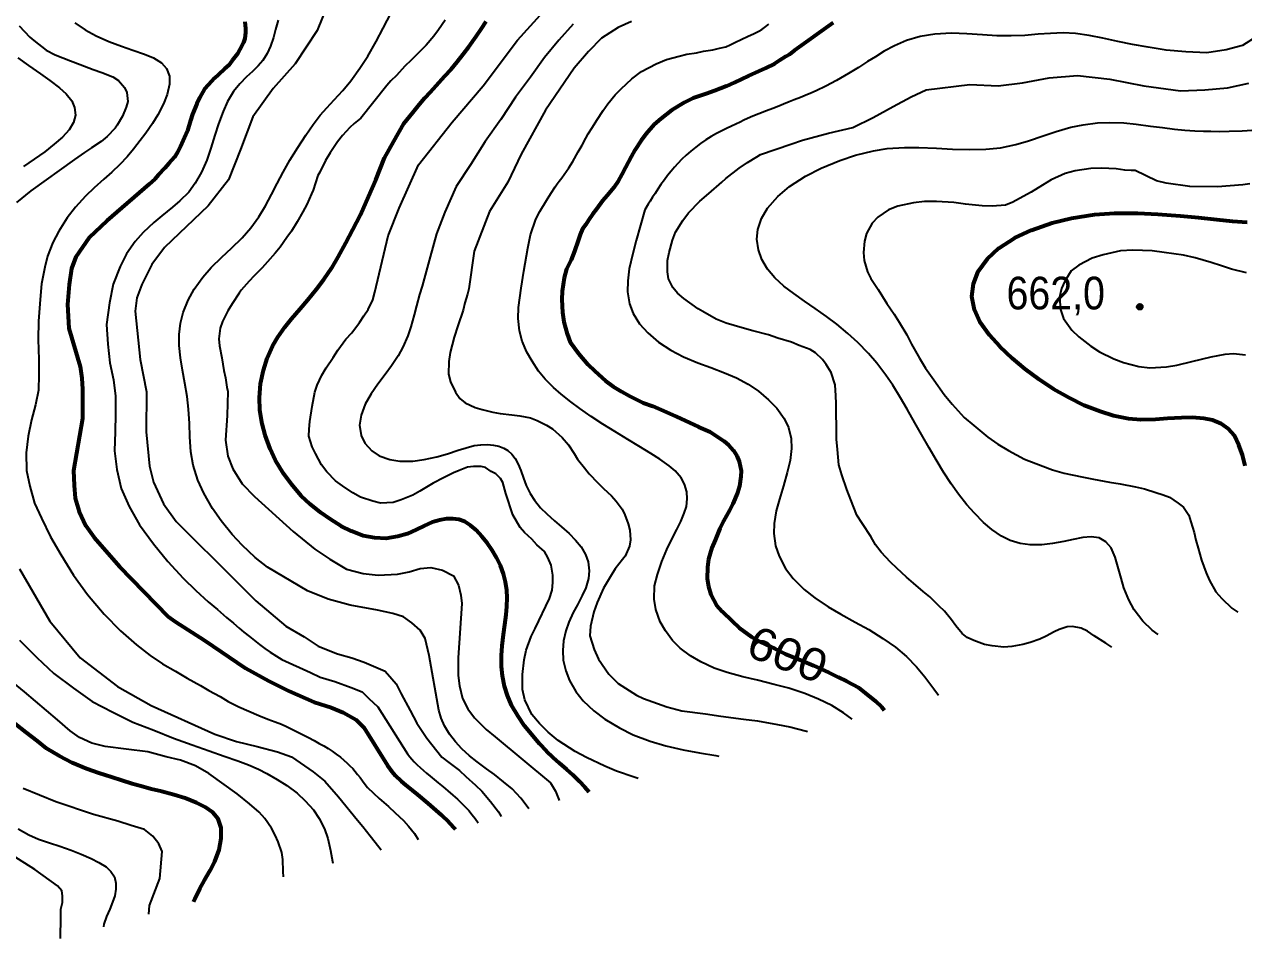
# Model space of a CAD drawing. Header units: metres. Extents: x 552626 to 559174, y 1843804 to 1852371.
# Drawn here: x 557802 to 558436, y 1844155 to 1844631 of the extents above; entities that cross this region are included whole.
import ezdxf
from ezdxf.enums import TextEntityAlignment as Align

# ---------------------------------------------------------------- set-up
doc = ezdxf.new("R2010")
doc.units = ezdxf.units.M
doc.header["$LTSCALE"] = 6.8
for name, color, linetype, lineweight in [('1', 7, 'Continuous', 25), ('2', 7, 'Continuous', 53), ('5', 7, 'Continuous', 25)]:
    doc.layers.add(name, color=color, linetype=linetype, lineweight=lineweight)
doc.layers.add('4', color=7, linetype='Continuous')

msp = doc.modelspace()

# ---------------------------------------------------------------- hatches: boundary and pattern name
at = {"layer": '5'}
msp.add_hatch(color=256, dxfattribs=at).paths.add_polyline_path([(558383.83, 1844484.31, 1), (558380.83, 1844484.31, 1)])

# ---------------------------------------------------------------- linework, layer by layer
at = {"layer": '1'}
msp.add_line((557962.49, 1844195.62), (557962.65, 1844194.78), dxfattribs=at)
for points in [[(557961.49, 1844645.82), (557954.35, 1844627.99), (557943.06, 1844610.65), (557931.51, 1844597.81), (557921.04, 1844583.12)], [(557934.1, 1844633.42), (557932.83, 1844628.52), (557931.66, 1844624.37), (557930.11, 1844619.81), (557928.37, 1844616.13), (557926.15, 1844612.48), (557923.75, 1844609.68), (557920.76, 1844606.71), (557917.71, 1844603.93), (557914.14, 1844600.21), (557910.99, 1844596.27), (557907.83, 1844591.04), (557905.45, 1844585.89), (557903.13, 1844579.53), (557901.27, 1844573.64), (557899.13, 1844566.83), (557896.95, 1844560.59), (557894.3, 1844554.24), (557891, 1844548.56), (557887.69, 1844543.97), (557882.99, 1844539.34), (557879.13, 1844536.07), (557873.59, 1844531.63), (557869.42, 1844528.06), (557863.91, 1844522.89), (557859.77, 1844518.18), (557855.21, 1844511.88)], [(558020.96, 1844633.48), (558017.62, 1844628.32), (558015.08, 1844625.06), (558011.11, 1844620.38), (558007.99, 1844617.24), (558003.35, 1844612.57), (558000.12, 1844609.51), (557995.69, 1844604.68), (557992.71, 1844601.93), (557990.65, 1844599.49), (557977.1, 1844582.5), (557973.75, 1844579.71), (557971.36, 1844577.51), (557967.61, 1844573.34), (557965.08, 1844570.07), (557961.14, 1844564.36), (557958.7, 1844560.35), (557955.74, 1844554.38), (557954.83, 1844552.55), (557952.35, 1844545.02), (557951.47, 1844543.01), (557949.02, 1844537.48), (557947.04, 1844533.63), (557943.99, 1844528.4), (557941.08, 1844523.57), (557938.73, 1844520.34), (557935.18, 1844515.33), (557932.54, 1844512.15), (557928.65, 1844507.58), (557925.9, 1844504.48), (557921.67, 1844500.34), (557919.06, 1844497.64), (557914.9, 1844492.94), (557913.78, 1844491.28), (557910.2, 1844485.8), (557908, 1844482.11)], [(557909.91, 1844514.74), (557915.43, 1844520.22), (557919.85, 1844525.28), (557924.11, 1844531.02), (557927.54, 1844536.77), (557930.76, 1844542.68), (557933.55, 1844548.44), (557936.81, 1844554.4), (557940.26, 1844560.61), (557944.37, 1844567.1), (557948.48, 1844573.5), (557952.4, 1844579.09), (557956.04, 1844583.91), (557959.53, 1844587.86), (557963.32, 1844591.95), (557967.72, 1844596.74), (557971.94, 1844601.85), (557976.71, 1844608.38), (557980.74, 1844614.72), (557985.09, 1844622.37), (557988.76, 1844629.27), (557992.98, 1844637.31)], [(557976.45, 1844476.09), (557978.77, 1844479.52), (557980.91, 1844482.92), (557983.32, 1844487.97), (557984.35, 1844491.9), (557991.42, 1844521.15), (557997.07, 1844535.53), (558007.15, 1844558.12), (558024.6, 1844580.37), (558040.71, 1844599.28), (558058.67, 1844623), (558072.24, 1844637.95)], [(557799.4, 1844630.47), (557804.98, 1844624.61), (557807.1, 1844622.79), (557813.42, 1844617.88), (557818.2, 1844615.35), (557826.09, 1844612.25), (557831.07, 1844610.41), (557837.95, 1844607.75), (557842.43, 1844606.13), (557848.12, 1844603.9), (557851.02, 1844601.98), (557854.13, 1844598.38), (557855.42, 1844595.7), (557855.9, 1844591.1), (557855.13, 1844588.16), (557853.15, 1844583.45), (557850.41, 1844578.83), (557849.29, 1844577.17), (557845.27, 1844572.87), (557842.08, 1844570.28), (557837.09, 1844566.9), (557833.39, 1844564.54), (557828.16, 1844560.85), (557805.43, 1844544.69), (557798.04, 1844538.59)], [(557828.36, 1844632.01), (557833.66, 1844628.36), (557839.52, 1844625.22), (557846.01, 1844622.31), (557852.6, 1844619.86), (557858.61, 1844617.86), (557864.59, 1844615.78), (557869.25, 1844613.89), (557873.51, 1844611.23), (557876.11, 1844608.34), (557877.58, 1844604.26), (557877.59, 1844600.04), (557876.4, 1844594.74), (557874.43, 1844589.83), (557871.49, 1844584.19), (557868.71, 1844579.65), (557865.24, 1844574.61), (557862.42, 1844570.76), (557858.92, 1844566.22), (557855.61, 1844562.37), (557851.79, 1844558.25), (557847.6, 1844554.37), (557843.43, 1844550.69), (557838.45, 1844546.23), (557833.96, 1844541.79), (557828.73, 1844536.04), (557824.41, 1844530.48)], [(558087.66, 1844631.29), (558080.22, 1844623.05), (558072.75, 1844614.05), (558065.33, 1844603.75), (558057.65, 1844593.28), (558050.03, 1844581.65), (558041.82, 1844570.29), (558034.12, 1844558.16), (558026.81, 1844546.82), (558020.91, 1844533.49), (558016.5, 1844522.31), (558013.3, 1844510.32), (558011.06, 1844502.57), (558009.07, 1844495.02), (558007.69, 1844490.72)], [(558117.95, 1844632.8), (558111.1, 1844629.68), (558102.37, 1844624.05), (558095.52, 1844617.18), (558088.04, 1844608.43), (558073.19, 1844586.55), (558060.52, 1844563.71), (558053.56, 1844549.04), (558044, 1844533.79), (558036.18, 1844513.3), (558033.33, 1844493.54), (558032.72, 1844490.81), (558031.28, 1844486.36), (558030.44, 1844482.45), (558027.66, 1844474.32), (558025.64, 1844468.46), (558023.61, 1844460.42), (558022.86, 1844455.77), (558022.83, 1844449.21), (558023.8, 1844445.25), (558026.48, 1844439.79), (558028.69, 1844436.55), (558031.45, 1844434.24), (558036.68, 1844431.85), (558040.24, 1844430.78), (558045.73, 1844429.38), (558049.61, 1844428.72), (558055.68, 1844428.06), (558059.83, 1844427.53), (558065.46, 1844426.53), (558068.87, 1844425.06), (558073.82, 1844422.73), (558076.91, 1844420.84), (558081.84, 1844416.33), (558085.26, 1844412.49), (558088.2, 1844408.01), (558089.82, 1844404.89), (558093.43, 1844400.4), (558095.9, 1844397.29), (558100.38, 1844392.63), (558103.4, 1844389.78), (558107.59, 1844385.84), (558110.03, 1844383.11), (558113.02, 1844378.92), (558114.43, 1844375.97), (558116.25, 1844371.35), (558117.04, 1844368.03), (558117.38, 1844363.04), (558116.95, 1844359.66)], [(558065.42, 1844521.64), (558068.2, 1844529.94), (558070.3, 1844533.83), (558073.77, 1844539.66), (558075.96, 1844543.2), (558078.2, 1844546.72), (558079.25, 1844548.2), (558080.33, 1844549.66), (558081.7, 1844551.44), (558082.99, 1844553.09), (558085.29, 1844556.56), (558087.38, 1844559.87), (558090.29, 1844564.89), (558092.26, 1844568.41), (558094.2, 1844571.97), (558095.44, 1844574.19), (558097.58, 1844577.76), (558099.89, 1844581.41), (558103.19, 1844586.38), (558105.69, 1844589.81), (558109.48, 1844594.56), (558112.54, 1844597.74), (558118.21, 1844602.85), (558123.13, 1844606.66), (558130.73, 1844610.76), (558136.13, 1844612.92), (558142.8, 1844614.64), (558146.76, 1844615.74), (558151.83, 1844616.5), (558155.47, 1844617.32), (558160.21, 1844617.98), (558163.73, 1844618.82), (558167.03, 1844619.62), (558169.26, 1844620.62), (558172.09, 1844621.96), (558175.02, 1844623.32), (558178.7, 1844625.06), (558181.46, 1844626.39), (558184.14, 1844627.77), (558185.69, 1844628.64), (558187.22, 1844629.58), (558189.38, 1844631.37)], [(558406.3, 1844616.97), (558396.13, 1844617.83), (558386.79, 1844619.42), (558378.58, 1844620.77), (558370.98, 1844622.36), (558363.08, 1844623.98), (558355.95, 1844625.49), (558348.88, 1844626.42), (558342.54, 1844626.77), (558335.94, 1844626.48), (558329.46, 1844626.06), (558322.59, 1844625.45), (558315.45, 1844625.31), (558308.08, 1844625.3), (558300.57, 1844625.84), (558292.35, 1844626.29), (558284.37, 1844626.6), (558275.73, 1844626.15), (558268.11, 1844624.85), (558261, 1844622.89), (558254.76, 1844620.09), (558249.45, 1844617.36), (558244.8, 1844614.38), (558240.66, 1844611.9), (558236.12, 1844608.8), (558230.92, 1844605.65), (558224.64, 1844601.96), (558219.05, 1844599), (558214.02, 1844596.63), (558211.2, 1844595.36), (558208.22, 1844594.3), (558205.93, 1844593.25), (558202.64, 1844592.02), (558199.91, 1844590.87), (558197, 1844589.71), (558194.65, 1844588.7), (558191.42, 1844587.44), (558188.1, 1844586.16), (558184.12, 1844584.66), (558181.09, 1844583.43), (558178.35, 1844582.28), (558176.37, 1844581.38), (558174.46, 1844580.41), (558172.15, 1844579.36), (558169.93, 1844578.19), (558167.38, 1844577.05), (558164.97, 1844575.82), (558162.19, 1844574.46), (558159.41, 1844572.88), (558156.59, 1844571.12), (558153.89, 1844569.28), (558151.36, 1844567.32), (558148.82, 1844565.33), (558146.38, 1844563.14), (558144.18, 1844561.07), (558142.02, 1844558.89), (558140.29, 1844556.92), (558138.53, 1844554.86), (558136.75, 1844552.63), (558135.05, 1844550.32), (558133.24, 1844547.83), (558131.68, 1844545.47), (558130.21, 1844543.27), (558128.94, 1844541.27), (558127.7, 1844539.28)], [(558442.96, 1844624.8), (558435.8, 1844620.29), (558427.25, 1844617.96), (558417.32, 1844616.45), (558406.3, 1844616.97)], [(557798.72, 1844613.78), (557804.34, 1844609.86), (557810.45, 1844605.53), (557815.43, 1844602.02), (557820.32, 1844598.17), (557823.85, 1844595.08), (557826.77, 1844591.38), (557828.26, 1844587.94), (557828.7, 1844583.95), (557827.59, 1844580.09), (557825.45, 1844576.32), (557821.91, 1844572.49), (557817.66, 1844568.81), (557812.68, 1844564.92), (557807.13, 1844561.02), (557801.67, 1844557.28)], [(558206.89, 1844570.93), (558220.45, 1844574.7), (558233.06, 1844577.53), (558243.72, 1844582.84), (558254.15, 1844588.55), (558263.38, 1844593.59), (558271.18, 1844597.15), (558294.01, 1844599.88), (558308.76, 1844599.18), (558321.35, 1844600.89), (558335.29, 1844603.38), (558349.97, 1844604.55), (558366.7, 1844602.79), (558384.44, 1844599.26), (558403.51, 1844596.69), (558416.22, 1844597.18), (558428.04, 1844598.27), (558439.18, 1844600.56)], [(557921.04, 1844583.12), (557914.63, 1844566.13), (557908.33, 1844550.38), (557897.71, 1844536.82), (557874.96, 1844515.05), (557868.44, 1844506.33), (557863.22, 1844495.87), (557860.62, 1844488.9), (557859.75, 1844481.93), (557862.43, 1844456.81), (557865.58, 1844440.05), (557865.52, 1844419.14), (557867.13, 1844401.3), (557869.31, 1844393.02), (557874.52, 1844381.69), (557881.04, 1844372.54), (557912.07, 1844341.71), (557922.58, 1844331.29), (557938.08, 1844318.13), (557947.64, 1844312.47), (557955.03, 1844307.67), (557965.02, 1844303.75), (557972.41, 1844301.57), (557978.93, 1844299.39), (557989.8, 1844294.6), (557993.28, 1844290.67), (557995.45, 1844288.06), (557998.06, 1844282.83), (558002.84, 1844274.11), (558006.32, 1844267.57), (558011.53, 1844259.73), (558019.3, 1844249.85), (558022.88, 1844247.07), (558028.43, 1844242.92), (558031.84, 1844239.93), (558036.78, 1844235.42), (558040.03, 1844232.22), (558044.6, 1844226.81), (558048.69, 1844221.43), (558050.18, 1844219.05)], [(558194.11, 1844541.61), (558200.22, 1844546.79), (558208.53, 1844552.23), (558216.6, 1844556.45), (558226.38, 1844560.46), (558234.49, 1844563.19), (558243.81, 1844565.43), (558251.02, 1844566.57), (558259.89, 1844567.16), (558267.38, 1844567.08), (558276.56, 1844566.73), (558284.98, 1844566.31), (558293.78, 1844566.05), (558302.22, 1844566.3), (558309.88, 1844567.04), (558317.8, 1844568.68), (558324.54, 1844570.69), (558332.17, 1844573.31), (558338.81, 1844575.55), (558346.5, 1844577.67), (558352.87, 1844579.02), (558360.37, 1844579.95), (558366.47, 1844580.24), (558374.03, 1844579.96), (558380.44, 1844579.31), (558387.96, 1844578.34), (558394.12, 1844577.51), (558400.5, 1844576.71), (558405.83, 1844576.25), (558410.96, 1844575.9), (558415.5, 1844575.74), (558419.34, 1844575.71), (558423.73, 1844575.56), (558428.79, 1844575.68), (558435.64, 1844575.75), (558443.17, 1844576.33)], [(558295.99, 1844310.57), (558292.65, 1844312.15), (558289.92, 1844314.28), (558286.66, 1844318.33), (558284.47, 1844321.38), (558280.76, 1844325.95), (558277.85, 1844328.72), (558273.11, 1844333.26), (558269.72, 1844336.06), (558264.7, 1844340.47), (558261.08, 1844343.62), (558255.93, 1844348.3), (558252.6, 1844351.39), (558247.87, 1844356.59), (558244.82, 1844360.48), (558242.38, 1844364.74), (558238.05, 1844371.32), (558235.19, 1844375.9), (558232.02, 1844383.76), (558229.93, 1844389.11), (558227.35, 1844396.85), (558225.84, 1844402.08), (558225.04, 1844409.96), (558224.65, 1844415.32), (558224.55, 1844423), (558224.44, 1844427.64), (558224.5, 1844434.01), (558224.3, 1844437.88), (558223.86, 1844443.62), (558221.74, 1844450), (558219.3, 1844454.25), (558217.37, 1844456.77), (558213.7, 1844460.3), (558210.91, 1844462.13), (558205.24, 1844464.18), (558201.14, 1844465.85), (558194.03, 1844467.99), (558189.16, 1844469.76), (558181.11, 1844471.79), (558175.51, 1844473.27), (558167.13, 1844475.74), (558162.02, 1844477.85), (558154.98, 1844481.81), (558152.63, 1844483.13), (558145.1, 1844488.65), (558141.81, 1844491.37), (558139.54, 1844494.32), (558137.17, 1844498.86), (558136.73, 1844502.42), (558136.75, 1844508.31), (558137.54, 1844512.59), (558139.31, 1844518.98), (558140.87, 1844523.16), (558144.57, 1844529.23), (558147.68, 1844533.23), (558153.57, 1844539.29), (558158.2, 1844543.28), (558164.97, 1844549.16), (558167.11, 1844551.05), (558174.02, 1844556.47), (558178.23, 1844559.28), (558183.16, 1844562.36), (558185.1, 1844563.56), (558200.88, 1844568.83), (558206.89, 1844570.93)], [(558439.64, 1844548.19), (558435.9, 1844547.69), (558422.79, 1844546.68), (558408.4, 1844546.87), (558396.17, 1844548.59), (558391.08, 1844549.82), (558380, 1844555.12), (558377.82, 1844555.13), (558374.65, 1844555.4), (558370.1, 1844556.06), (558362.38, 1844556.33), (558356.88, 1844556.21), (558348.76, 1844555.1), (558343.54, 1844553.59), (558336.26, 1844550.3), (558331.76, 1844547.56), (558325.85, 1844543.87), (558321.76, 1844541.65), (558316.25, 1844538.68), (558312.46, 1844537.07), (558305.49, 1844536.57), (558300.43, 1844536.8), (558291.68, 1844537.69), (558285.59, 1844538.55), (558276.59, 1844539.13), (558270.32, 1844539.1), (558264.71, 1844538.4), (558256.58, 1844536.62), (558251.69, 1844534.68), (558246.08, 1844530.94), (558243.07, 1844527.71), (558240.12, 1844522.41), (558239.1, 1844518.48), (558238.7, 1844512.54), (558239.03, 1844508.4), (558240.71, 1844502.54), (558242.49, 1844498.96), (558246.23, 1844493.35), (558248.51, 1844489.55), (558250.85, 1844486.05), (558254.59, 1844480.44), (558257.11, 1844476.29), (558261.26, 1844469.68), (558263.68, 1844464.76), (558267.82, 1844457.49), (558270.93, 1844452.38), (558275.3, 1844446.27), (558280.63, 1844438.58), (558284.68, 1844433.58), (558291.06, 1844426.59), (558295.95, 1844422.46), (558303.36, 1844416.36), (558308.47, 1844412.72), (558314.01, 1844409.43), (558322.35, 1844404.97), (558328.34, 1844402.68), (558337, 1844399.49), (558343.02, 1844397.68), (558352.18, 1844395.79), (558358.22, 1844394.64), (558366.69, 1844392.95), (558372.2, 1844392.21), (558380.19, 1844390.56), (558384.87, 1844389.62), (558390.72, 1844387.6)], [(558127.7, 1844539.28), (558126.6, 1844537.6), (558124.83, 1844534.75), (558120.33, 1844518.84), (558118.59, 1844511.96), (558116.7, 1844503.98), (558115.97, 1844497.79), (558115.85, 1844492.03), (558116.84, 1844485.81), (558118.75, 1844480.78), (558122.15, 1844475.38), (558126.49, 1844470.65), (558131.98, 1844465.91), (558138.39, 1844461.68), (558144.95, 1844458.21), (558152.4, 1844455.09), (558159.18, 1844452.63), (558166.4, 1844449.98), (558172.53, 1844447.32), (558178.69, 1844444), (558183.97, 1844440.4), (558189.26, 1844435.88), (558193.53, 1844431.45), (558197.3, 1844426.2), (558199.56, 1844421.44), (558200.97, 1844415.76), (558201.13, 1844410.51), (558200.43, 1844404.22), (558198.92, 1844398), (558196.94, 1844391.18), (558194.88, 1844384.2), (558193.24, 1844378.02), (558192.19, 1844371.44), (558192.05, 1844366.22), (558192.93, 1844359.86), (558194.77, 1844354.52), (558198.07, 1844348.13), (558202.1, 1844342.85), (558207.7, 1844337.21), (558213.34, 1844332.74), (558220.33, 1844328.06), (558226.8, 1844324.36), (558234.36, 1844320.22), (558241.41, 1844316.26), (558248.78, 1844311.74), (558255.33, 1844307.07), (558261.06, 1844302.27), (558266.25, 1844296.97), (558270.62, 1844291.7), (558275.25, 1844285.42), (558277.58, 1844282.1)], [(558391.99, 1844313.82), (558388.76, 1844316.06), (558383.87, 1844320.74), (558379.43, 1844326.64), (558376.6, 1844331.79), (558374.14, 1844338.01), (558372.65, 1844343.07), (558371.03, 1844349.14), (558369.58, 1844353.93), (558367.44, 1844358.89), (558364.71, 1844361.96), (558361.3, 1844364.12), (558357.1, 1844364.54), (558352.82, 1844364.29), (558347.73, 1844363.21), (558342.91, 1844362.12), (558336.97, 1844361.02), (558331.44, 1844360.43), (558325.39, 1844360.35), (558320.22, 1844361.04), (558314.95, 1844362.66), (558310.36, 1844364.97), (558305.42, 1844368.39), (558301.02, 1844372.06), (558296.31, 1844376.79), (558292.35, 1844381.25), (558288.06, 1844386.69), (558284.2, 1844392.12), (558280.24, 1844398.17), (558276.4, 1844404.6), (558272.79, 1844410.81), (558268.89, 1844417.73), (558265.36, 1844423.87), (558261.28, 1844431.04), (558257.9, 1844436.85), (558253.82, 1844443.51), (558250.32, 1844448.7), (558245.59, 1844454.89), (558241.2, 1844459.99), (558235.63, 1844465.75), (558230.55, 1844470.43), (558224.74, 1844475.26), (558219.47, 1844479.19), (558213.53, 1844483.38), (558208, 1844487.17), (558202.37, 1844491.1), (558197.24, 1844495.03), (558192.59, 1844499.3), (558188.78, 1844503.77), (558185.83, 1844508.91), (558184.03, 1844513.83), (558183.18, 1844519.47), (558183.67, 1844524.44), (558185.59, 1844530.28), (558188.74, 1844535.57), (558194.11, 1844541.61)], [(557824.41, 1844530.48), (557820, 1844523.66), (557816.87, 1844517.74), (557814.21, 1844510.64), (557812.78, 1844504.89), (557811.1, 1844496.16), (557810.32, 1844488.07), (557809.41, 1844476.73), (557809.23, 1844467.21), (557809.66, 1844456.91), (557809.62, 1844448.79), (557809.47, 1844440.82), (557807.83, 1844433.23), (557805.89, 1844425.37), (557804.06, 1844416.94), (557803.01, 1844408.28), (557803.3, 1844399.14), (557804.92, 1844390.85), (557807.47, 1844382.15), (557811.1, 1844374.23), (557815.79, 1844364.5), (557821.1, 1844355.3), (557827.63, 1844344.65), (557835.02, 1844334.51), (557843.64, 1844324.3), (557852.05, 1844315.57), (557860.48, 1844308.28), (557867.57, 1844302.77), (557874.03, 1844298.54), (557880.82, 1844294.58), (557886.73, 1844291.1), (557893.68, 1844287.27), (557898.05, 1844284.6), (557903.91, 1844281.42), (557908.18, 1844278.91), (557913.63, 1844276.16), (557918.81, 1844273.77), (557924.06, 1844271.52), (557928.74, 1844269.76), (557932.57, 1844268.23), (557935.88, 1844267.01), (557938.54, 1844265.83), (557941.27, 1844264.52), (557944.07, 1844263.13), (557947.16, 1844261.52), (557949.93, 1844260.07), (557952.83, 1844258.52), (557955.44, 1844257.09), (557957.92, 1844255.73), (557960.15, 1844254.33), (557962.3, 1844252.95), (557964.38, 1844251.41), (557966.5, 1844249.86), (557968.38, 1844248.3), (557970.12, 1844246.82), (557971.51, 1844245.43), (557972.95, 1844243.96), (557974.24, 1844242.45), (557975.47, 1844240.96), (557976.72, 1844239.28), (557977.94, 1844237.66), (557979.43, 1844235.76), (557980.69, 1844234.13), (557983.78, 1844231.12), (557986.66, 1844228.41)], [(558232.77, 1844269.68), (558228.21, 1844272.98), (558222.08, 1844276.85), (558215.2, 1844280.09), (558208.05, 1844283.12), (558199.79, 1844285.74), (558192.25, 1844287.8), (558183.52, 1844289.89), (558175.95, 1844291.7), (558167.74, 1844293.95), (558161.04, 1844296.26), (558154.05, 1844299.44), (558148.61, 1844302.71), (558143.32, 1844306.69), (558139.35, 1844310.56), (558135.58, 1844315.63), (558132.9, 1844320.39), (558130.69, 1844326.74), (558129.79, 1844332.17), (558129.98, 1844339), (558131.46, 1844345.02), (558133.68, 1844351.71), (558136.35, 1844357.93), (558138.95, 1844363.34), (558141.55, 1844368.46), (558143.59, 1844372.56), (558145.41, 1844376.8), (558146.49, 1844380.43), (558146.96, 1844384.4), (558146.74, 1844387.98), (558145.44, 1844392.03), (558143.78, 1844395.28), (558140.72, 1844398.87), (558137.55, 1844401.53), (558132.75, 1844404.9), (558127.99, 1844407.87), (558121.78, 1844411.72), (558115.99, 1844415.2), (558109.3, 1844419.3), (558103.05, 1844423.24), (558096.95, 1844427.22), (558091.1, 1844431.32), (558086.34, 1844434.79), (558081.28, 1844438.81), (558077.37, 1844442.21), (558073.02, 1844446.67), (558069.63, 1844450.82), (558066.25, 1844455.95), (558063.5, 1844460.74), (558061.06, 1844466.43), (558059.61, 1844471.73), (558058.98, 1844478.09), (558059.2, 1844483.91), (558060.52, 1844494.02), (558061.95, 1844502.83), (558064.05, 1844514.84), (558065.42, 1844521.64)], [(558064.49, 1844223.02), (558064.17, 1844223.57), (558060.31, 1844228.56), (558055.82, 1844233.35), (558051.45, 1844237.14), (558046.67, 1844240.8), (558042.47, 1844243.89), (558037.67, 1844247.46), (558033.75, 1844250.56), (558029.66, 1844254.19), (558026.31, 1844257.92), (558023.19, 1844261.95), (558020.69, 1844266.29), (558018.92, 1844270.17), (558017.71, 1844274.43), (558012.72, 1844302.8), (558010.66, 1844311.59), (558008.05, 1844315.95), (558003.71, 1844319.88), (557999.36, 1844322.93), (557993.71, 1844324.67), (557985.89, 1844326.41), (557971.54, 1844329.03), (557960.24, 1844332.08), (557949.38, 1844336.44), (557928.61, 1844348.84), (557922.25, 1844353.76), (557915.36, 1844360.16), (557910.24, 1844365.71), (557904.49, 1844372.97), (557900.06, 1844379.36), (557895.47, 1844387.21), (557892.3, 1844394.01), (557889.94, 1844401.84), (557888.79, 1844408.72), (557888.23, 1844416.65), (557887.99, 1844423.47), (557887.52, 1844431.01), (557886.72, 1844437.65), (557885.6, 1844444.57), (557884.39, 1844451.3), (557883.35, 1844457.74), (557882.7, 1844464.15), (557882.59, 1844469.79), (557883.34, 1844475.75), (557884.73, 1844481.34), (557887.39, 1844487.66), (557890.5, 1844493.43), (557894.92, 1844499.62), (557899.37, 1844504.65), (557904.89, 1844510.1), (557909.91, 1844514.74)], [(558437.86, 1844501.97), (558430.02, 1844503.84), (558424.86, 1844505.66), (558419.53, 1844507.27), (558411.15, 1844509.73), (558405.09, 1844511.06), (558395.12, 1844512.57), (558388.84, 1844513.4), (558378.83, 1844513.76), (558372.42, 1844513.34), (558363.27, 1844511.34), (558357.61, 1844509.49), (558350.65, 1844505.96), (558346.65, 1844502.99), (558343.33, 1844497.63), (558341.64, 1844493.72)], [(557855.21, 1844511.88), (557851.89, 1844505.2), (557848.35, 1844496.09), (557846.44, 1844486.26), (557844.83, 1844475.06), (557845.46, 1844464.79), (557846.54, 1844455.13), (557848.44, 1844446.19), (557849.46, 1844437.68), (557849.48, 1844428.45), (557849.28, 1844419.21), (557849.01, 1844409.37), (557850.26, 1844399.59), (557852.53, 1844389.75), (557856.61, 1844380.38), (557862.02, 1844370.81), (557869.33, 1844360.97), (557876.8, 1844351.77), (557884.77, 1844343.01), (557891.27, 1844336.7), (557897.66, 1844330.7), (557902.65, 1844326.7), (557907.31, 1844322.61), (557910.85, 1844319.68), (557913.86, 1844317.11), (557916.36, 1844314.95), (557919.18, 1844312.74), (557921.78, 1844310.56), (557924.39, 1844308.55), (557927.24, 1844306.46), (557929.98, 1844304.53), (557933.25, 1844302.48), (557936.04, 1844300.67), (557951, 1844293.89), (557955.99, 1844291.58), (557963.67, 1844289.27), (557972.11, 1844286.19), (557977.87, 1844283.88), (557981.32, 1844280.42), (557985.93, 1844276.18), (558001.47, 1844251.69), (558002.64, 1844250.12), (558003.72, 1844248.82), (558004.97, 1844247.44), (558006.43, 1844245.98), (558007.96, 1844244.54), (558009.68, 1844242.96), (558011.35, 1844241.53), (558013.23, 1844239.95), (558015.26, 1844238.34), (558017.43, 1844236.58), (558019.97, 1844234.52), (558022.44, 1844232.42), (558025.09, 1844230.12), (558027.38, 1844228.04), (558029.59, 1844225.95), (558031.55, 1844223.96), (558033.28, 1844222.07), (558035.1, 1844219.91), (558036.61, 1844217.93), (558038.13, 1844215.71)], [(558341.64, 1844493.72), (558340.58, 1844489.31), (558341.1, 1844482.82), (558342.73, 1844478.18), (558347, 1844472.17), (558350.67, 1844468.64), (558356.88, 1844463.81), (558361.43, 1844460.77), (558368.92, 1844457.15), (558373.81, 1844455.2), (558381.86, 1844453.17), (558387.63, 1844452.56), (558396.22, 1844452.97), (558401.7, 1844453.94), (558409.44, 1844455.86), (558414.52, 1844456.97), (558419.5, 1844458.17), (558426.73, 1844459.64), (558431.05, 1844459.99), (558437.3, 1844459.35)], [(558007.69, 1844490.72), (558006.1, 1844484.83), (558004.93, 1844480.15), (558003.22, 1844473.85), (558001.63, 1844469.24), (557999.08, 1844463.28), (557996.58, 1844458.76), (557993.14, 1844453.47), (557989.83, 1844449.03), (557985.95, 1844444.01), (557982.55, 1844439.05), (557979.4, 1844433.6), (557977.33, 1844427.89), (557976.47, 1844422.62), (557977.33, 1844417.28), (557979.23, 1844413.25), (557982.89, 1844409.27), (557986.75, 1844406.78), (557992.29, 1844404.72), (557997.52, 1844403.95), (558004.15, 1844403.94), (558010.1, 1844404.72), (558016.75, 1844406.25), (558022.19, 1844407.82), (558027.75, 1844409.62), (558031.93, 1844410.94), (558036.09, 1844412.03), (558039.53, 1844412.51), (558043.02, 1844412.64), (558046.14, 1844412.32), (558048.97, 1844411.76), (558051.53, 1844410.75), (558053.68, 1844409.5), (558055.74, 1844407.59), (558057.44, 1844405.39), (558059.08, 1844402.32), (558060.32, 1844399.1), (558061.77, 1844395.07), (558063.18, 1844391.36), (558065.26, 1844387.16), (558067.52, 1844383.63), (558070.69, 1844379.73), (558073.88, 1844376.49), (558077.87, 1844372.82), (558081.56, 1844369.68), (558085.52, 1844366.23), (558088.85, 1844362.85), (558091.76, 1844359.32), (558094.01, 1844355.33), (558095.36, 1844351.49), (558095.93, 1844346.94), (558095.52, 1844342.84), (558094.2, 1844338.1), (558092.36, 1844333.96), (558089.88, 1844329.25), (558087.63, 1844325.13), (558085.32, 1844320.17), (558083.74, 1844315.6), (558082.56, 1844310.46), (558082.24, 1844305.46), (558082.49, 1844300.39), (558083.75, 1844294.88), (558085.66, 1844289.8), (558088.92, 1844284.09), (558092.77, 1844279.23)], [(557908, 1844482.11), (557905.26, 1844476.64), (557904, 1844473.06), (557903.27, 1844467.55), (557903.63, 1844463.9), (557904.88, 1844457.69), (557905.81, 1844451.06), (557906.76, 1844447.29), (557907.36, 1844442.43), (557908.02, 1844440.23), (557907.58, 1844427.72), (557906.68, 1844414.81), (557907.98, 1844406.53), (557910.59, 1844399.99), (557915.37, 1844392.15), (557921.89, 1844385.61), (557941.88, 1844367.3), (557953.18, 1844358.15), (557961, 1844352.92), (557969.69, 1844347.69), (557978.38, 1844345.51), (557986.21, 1844344.64), (557996.2, 1844345.07), (558002.29, 1844346.38), (558007.94, 1844348.12), (558013.58, 1844348.56), (558019.67, 1844347.25), (558025.32, 1844344.2), (558027.93, 1844339.41), (558029.23, 1844334.18), (558029.66, 1844329.82), (558027.76, 1844301.59), (558027.76, 1844292.35), (558028.53, 1844286.96), (558030.06, 1844280.42), (558032.75, 1844275.03), (558036.2, 1844270.41), (558042.34, 1844264.25), (558046.95, 1844260.41), (558075.85, 1844236.62), (558078.46, 1844232.26), (558080.2, 1844227.91), (558080.31, 1844227.4)], [(558094.54, 1844249.75), (558088.73, 1844252.92), (558079.76, 1844258.54), (558074.67, 1844262.84), (558070.11, 1844267.4), (558066.19, 1844272.13), (558062.38, 1844279.82), (558061.24, 1844285.09), (558061.22, 1844292.87), (558062.07, 1844300.48), (558063.14, 1844305.56), (558065.77, 1844312.63), (558067.9, 1844316.88), (558075.29, 1844332.44), (558076.6, 1844336.8), (558077.03, 1844340.72), (558077.03, 1844344.64), (558076.16, 1844349.87), (558074.42, 1844353.8), (558072.69, 1844356.85), (558068.77, 1844360.33), (558066.17, 1844363.38), (558062.26, 1844366.87), (558060.08, 1844369.49), (558056.17, 1844376.02), (558052.64, 1844387.15), (558051.09, 1844392.75), (558049.76, 1844394.96), (558047.38, 1844397.32), (558045.03, 1844398.64), (558042.03, 1844400.64), (558039.77, 1844401.21), (558035.69, 1844401.17), (558032.7, 1844400.8), (558028.35, 1844399.11), (558025.29, 1844397.78), (558020.18, 1844395.34), (558014.75, 1844392.47), (558007.77, 1844388.27), (558004.22, 1844386.31), (557998.17, 1844383.75), (557993.89, 1844382.36), (557987.46, 1844382.12), (557983.34, 1844383.13), (557976.9, 1844385.26), (557972.92, 1844387.52), (557967.54, 1844391.02), (557963.98, 1844393.62), (557959.4, 1844398.36), (557956.67, 1844402.01), (557953.65, 1844407.9), (557951.87, 1844411.48), (557950.15, 1844416.86), (557950.24, 1844420.67), (557950.61, 1844424.61), (557951.91, 1844432.37), (557953.27, 1844439.76), (557954.42, 1844443.42), (557956.81, 1844448.66), (557959.09, 1844452.46), (557962.67, 1844457.94), (557965.14, 1844461.76), (557969.37, 1844467.42), (557972.38, 1844470.65), (557976.45, 1844476.09)], [(558390.72, 1844387.6), (558394.57, 1844386.47), (558397.77, 1844385.16), (558402.33, 1844382.12), (558405.07, 1844379.99), (558407.87, 1844375.79), (558408.88, 1844372.3), (558410.62, 1844366.73), (558411.59, 1844362.77), (558412.67, 1844358.72), (558414.5, 1844352.4), (558416.84, 1844345.86), (558418.59, 1844341.8), (558421.98, 1844335.96), (558424.98, 1844332.44), (558430.17, 1844327.39), (558433.37, 1844325.3)], [(558116.95, 1844359.66), (558114.65, 1844354.53), (558113.34, 1844352.85), (558109.5, 1844347.9), (558106.95, 1844343.97), (558103.43, 1844337.93), (558100.1, 1844330.39), (558098.34, 1844325.51), (558096.61, 1844318.08), (558096.28, 1844313.1), (558098.51, 1844305.97), (558100.76, 1844300.84), (558106.09, 1844293.15), (558111.08, 1844288.27), (558120.57, 1844282.24), (558124.11, 1844280.5), (558136.35, 1844276.05), (558144.2, 1844273.99), (558156.46, 1844272.39), (558164.49, 1844271.21), (558176.17, 1844269.73), (558183.51, 1844268.75), (558193.9, 1844266.92), (558200.33, 1844265.63), (558208.96, 1844263.48), (558209.46, 1844263.21)], [(557799.57, 1844347.98), (557815.44, 1844320.71), (557831.12, 1844301.65), (557850.59, 1844286.66), (557868.11, 1844276.8), (557901.12, 1844261.91), (557912.42, 1844257.98), (557923.29, 1844255.37), (557933.72, 1844252.75), (557941.11, 1844250.14), (557952.41, 1844242.29), (557958.5, 1844237.5), (557965.45, 1844229.21), (557975.49, 1844217.06), (557978.18, 1844213.79), (557982.02, 1844208.95), (557984.6, 1844205.76), (557987.81, 1844201.76)], [(558367.91, 1844307.15), (558364.63, 1844309.2), (558358.65, 1844313.01), (558355.12, 1844315.41), (558351.87, 1844317.1), (558347.3, 1844317.95), (558344.66, 1844317.81), (558340.47, 1844316.33), (558337.78, 1844315.05), (558333.59, 1844312.91), (558330.36, 1844311.36), (558325.27, 1844309.59), (558321.6, 1844308.56), (558315.85, 1844307.46), (558311.71, 1844307.13), (558305.64, 1844307.79), (558301.55, 1844308.61), (558295.99, 1844310.57)], [(557799.53, 1844310.81), (557808.57, 1844301.75), (557817.52, 1844293.49), (557827.67, 1844285.87), (557837.42, 1844278.84), (557848.08, 1844273.3), (557858.59, 1844268.08), (557869.48, 1844264), (557879.66, 1844259.82), (557889.34, 1844256.4), (557898.3, 1844253.13), (557906.12, 1844250.41), (557913.19, 1844248.08), (557918.7, 1844245.9), (557923.97, 1844243.71), (557928.33, 1844241.36), (557933.7, 1844238.31), (557938.66, 1844235.13), (557944.02, 1844231.1), (557948.27, 1844227.24), (557952.46, 1844222.49), (557955.49, 1844218.07), (557958.19, 1844212.63), (557959.91, 1844207.5), (557961.44, 1844201.3), (557962.49, 1844195.62)], [(557936.9, 1844187.64), (557936.7, 1844190.34), (557936.49, 1844196.59), (557936.02, 1844200.33), (557934.19, 1844205.8), (557932.6, 1844209.4), (557930.64, 1844212.96), (557927.15, 1844218.03), (557924.27, 1844221.28), (557919.17, 1844225.59), (557912.81, 1844230.87), (557898.08, 1844241.42), (557891.13, 1844245.34), (557883.3, 1844248.39), (557875.91, 1844250.14), (557866.35, 1844252.75), (557855.05, 1844254.06), (557844.18, 1844255.37), (557837.23, 1844257.11), (557830.71, 1844260.16), (557825.93, 1844263.65), (557819.41, 1844269.31), (557802.15, 1844283.89), (557781.82, 1844300.39)], [(558092.77, 1844279.23), (558098.34, 1844273.98), (558104.14, 1844269.64), (558111.65, 1844265.12), (558118.88, 1844261.58), (558127.73, 1844258.16), (558135.88, 1844255.76), (558144.86, 1844253.7), (558153.35, 1844252.17), (558161.79, 1844250.73), (558163.3, 1844250.42)], [(558121.45, 1844238.81), (558119.29, 1844239.46), (558110.14, 1844242.68), (558104.03, 1844245.24), (558094.54, 1844249.75)], [(557820.92, 1844155.48), (557821.15, 1844166.88), (557821.15, 1844170.81), (557822.02, 1844174.29), (557822.02, 1844177.78), (557821.58, 1844180.4), (557819.41, 1844183.01), (557807.49, 1844191.47), (557788.99, 1844203.06), (557780.29, 1844208.29), (557775.51, 1844212.22), (557770.73, 1844216.14), (557766.38, 1844222.24), (557759, 1844237.93), (557755.95, 1844242.29)], [(557866.94, 1844168.24), (557867.13, 1844172.63), (557872.66, 1844186.79), (557873.75, 1844200.88), (557872.01, 1844204.8), (557868.97, 1844208.73), (557864.62, 1844212.21), (557857.67, 1844214.39), (557850.71, 1844216.57), (557838.11, 1844220.06), (557818.53, 1844226.59), (557801.47, 1844233.52)], [(557986.66, 1844228.41), (557991.53, 1844224.16), (557995.03, 1844220.98), (557999.26, 1844217.03), (558002, 1844214.03), (558004.98, 1844210.27), (558007.03, 1844207.09)], [(557798.83, 1844212.54), (557804.41, 1844209.47), (557809.5, 1844207.29), (557815.18, 1844205.27), (557820.53, 1844203.58), (557826.42, 1844201.53), (557831.6, 1844199.5), (557836.89, 1844197.16), (557840.88, 1844195.13), (557844.67, 1844192.83), (557847.1, 1844190.46), (557848.99, 1844187.67), (557849.69, 1844184.42), (557849.77, 1844181.19), (557849.16, 1844177.75), (557847.95, 1844174.39), (557846.49, 1844170.85), (557844.83, 1844167.05), (557843.5, 1844163.02), (557843.2, 1844161.66)]]:
    msp.add_lwpolyline(points, dxfattribs=at)
at = {"layer": '2'}
for points in [[(557916.72, 1844632.68), (557917.08, 1844629.02), (557917.15, 1844626.94), (557916.78, 1844623.86), (557916.08, 1844621.87), (557914.25, 1844618.22), (557912.93, 1844615.87), (557910.23, 1844612.4), (557908.43, 1844610.09), (557906.21, 1844608.1), (557903.07, 1844605.14)], [(557932.66, 1844404.64), (557929.95, 1844410.31), (557927.36, 1844417.48), (557925.87, 1844423.31), (557924.66, 1844430.44), (557924.38, 1844437.1), (557924.9, 1844444.21), (557926.44, 1844451.36), (557928.37, 1844457.54), (557931.18, 1844463.83), (557933.9, 1844468.41), (557937.59, 1844473.7), (557941.11, 1844477.97), (557945.57, 1844483.28), (557949.59, 1844487.94), (557954.14, 1844493.47), (557957.94, 1844498.42), (557962.02, 1844504.51), (557965.41, 1844510.28), (557969.34, 1844517.61), (557972.94, 1844524.49), (557976.96, 1844532.08), (557981.08, 1844541.63), (557984.93, 1844550.32), (557989.53, 1844561.86), (557994.26, 1844570.53), (557999.44, 1844579.65), (558004.18, 1844585.44), (558007.72, 1844589.75), (558010.48, 1844592.92), (558013.25, 1844595.99), (558016.4, 1844599.36), (558020.7, 1844604.21), (558024.15, 1844608), (558027.29, 1844611.71), (558030.46, 1844615.7), (558033.25, 1844619.5), (558037.17, 1844624.95), (558039.72, 1844628.74), (558042.32, 1844632.71)], [(558222.79, 1844631.99), (558202.81, 1844617.56), (558200.11, 1844615.6), (558198.26, 1844614.52), (558195, 1844612.49), (558192.27, 1844610.73), (558187.73, 1844608.36), (558184.21, 1844606.87), (558178.81, 1844604.48), (558175.13, 1844602.79), (558171.47, 1844600.91), (558167.33, 1844599.06), (558161.08, 1844596.66), (558156.81, 1844595.08), (558150.06, 1844592.91), (558145.59, 1844590.64), (558138.97, 1844586.67), (558133.26, 1844582.16), (558129.67, 1844579.05), (558125.45, 1844574.06), (558122.91, 1844570.8), (558119.73, 1844565.84), (558117.8, 1844562.28), (558114.88, 1844556.78), (558112.98, 1844553.03), (558111.03, 1844549.65), (558108.78, 1844546.33), (558105.22, 1844542.18), (558102.91, 1844539.42), (558099.66, 1844535.03), (558097.78, 1844532.61), (558095.62, 1844529.39), (558094.11, 1844527.02), (558092.47, 1844524.92), (558091.25, 1844521.82), (558090.29, 1844518.85), (558088.24, 1844513.18), (558086.62, 1844508.7), (558084.19, 1844503.84), (558082.94, 1844499.41), (558081.91, 1844492.44), (558081.7, 1844488.05), (558081.99, 1844481.25), (558082.68, 1844476.49), (558084.51, 1844470.16), (558086.09, 1844465.9), (558090.44, 1844459.99), (558095.25, 1844454.22), (558098.92, 1844450.7), (558104.38, 1844445.78), (558108.46, 1844442.77), (558112.68, 1844440.17), (558117.06, 1844437.77), (558124.04, 1844434.37), (558129.02, 1844432.53), (558136.24, 1844429.44), (558141.19, 1844427.12), (558148.25, 1844423.82), (558152.77, 1844421.82), (558158.8, 1844419.16), (558161.91, 1844417.08), (558166.16, 1844414.29), (558168.47, 1844412.49), (558171.03, 1844409.49), (558172.72, 1844406.66)], [(557903.07, 1844605.14), (557901.04, 1844603.18), (557897.94, 1844599.84), (557895.77, 1844597.48), (557893.37, 1844593.1), (557891.77, 1844589.95), (557889.6, 1844584.55), (557888.5, 1844581.19), (557886.99, 1844575.78), (557885.42, 1844572.44), (557883.26, 1844567.71), (557881.82, 1844564.78), (557880.15, 1844562.19), (557877.24, 1844558.88), (557875.17, 1844556.44), (557871.91, 1844552.9), (557869.9, 1844550.75), (557867.11, 1844548.02), (557844.97, 1844528.99), (557835.85, 1844520.28), (557828.89, 1844510.25), (557826.72, 1844504.15), (557825.42, 1844495.87), (557824.55, 1844485.41), (557825.24, 1844473.15), (557831.07, 1844453.17), (557831.94, 1844447.07), (557832.37, 1844441.4), (557832.37, 1844436.17), (557832.37, 1844426.15), (557827.59, 1844399.12), (557828.02, 1844391.28), (557828.46, 1844384.74), (557830.63, 1844377.77), (557834.11, 1844370.36), (557838.45, 1844364.26), (557851.57, 1844349.08), (557876.96, 1844323.1), (557880.58, 1844320.42), (557896.06, 1844310.53), (557917.23, 1844296.2), (557929.13, 1844289.65), (557939.87, 1844284.27), (557952.92, 1844278.49), (557961.75, 1844275.8), (557967.89, 1844273.11), (557974.8, 1844269.26), (557978.64, 1844265.41), (557991.09, 1844245.6), (557993.3, 1844242.37), (557995.08, 1844240.31), (557998.1, 1844237.46), (558000.33, 1844235.55), (558003.82, 1844232.67), (558006.56, 1844230.54), (558011.97, 1844225.99), (558018.9, 1844219.93), (558022.89, 1844216.15), (558026.37, 1844212.45)], [(558346.9, 1844530.35), (558358.81, 1844532.23), (558369.25, 1844532.97), (558381.35, 1844533.05), (558391.74, 1844532.54), (558403.33, 1844531.67), (558412.86, 1844530.72), (558422.52, 1844529.69), (558430.66, 1844528.9), (558438.26, 1844528.37)], [(558437.21, 1844401.59), (558435.79, 1844407.25), (558433.94, 1844412.32), (558431.56, 1844417.04), (558428.31, 1844420.69), (558424.75, 1844423.38), (558420.19, 1844425.26), (558415.63, 1844426.19), (558409.81, 1844426.64), (558404.04, 1844426.48), (558396.84, 1844426.06), (558390.49, 1844425.59), (558382.87, 1844425.53), (558376.54, 1844426.03), (558368.66, 1844427.54), (558361.78, 1844429.7), (558353.43, 1844432.96), (558345.69, 1844436.87), (558337.52, 1844441.45), (558330.02, 1844446.38), (558322.66, 1844451.79), (558316.08, 1844457.3), (558309.55, 1844463.59), (558304.1, 1844469.57), (558299.21, 1844476.52), (558296.34, 1844482.75), (558294.98, 1844489.58), (558295.82, 1844496.16), (558298.3, 1844502.64), (558303.08, 1844509.19), (558308.99, 1844514.69), (558317.38, 1844520.16), (558325.98, 1844524.13), (558336.86, 1844527.89), (558346.9, 1844530.35)], [(558172.72, 1844406.66), (558173.94, 1844403.68), (558174.93, 1844398.86), (558174.82, 1844395.9), (558174.12, 1844390.88), (558173.13, 1844387.43), (558170.71, 1844381.71), (558168.86, 1844378.25), (558165.76, 1844372.74), (558163.96, 1844368.9), (558161.4, 1844362.79), (558159.81, 1844358.79), (558158.08, 1844352.88), (558157.45, 1844348.81), (558157.37, 1844342.63), (558158.05, 1844338.72), (558159.23, 1844334.6), (558162.12, 1844328.97), (558165.1, 1844325.64), (558170.29, 1844320.6), (558174.04, 1844317.17), (558180.41, 1844312.56), (558184.93, 1844309.89), (558192.7, 1844306.21), (558197.96, 1844303.64), (558206.86, 1844300.1), (558212.68, 1844297.6), (558220.64, 1844293.95), (558225.4, 1844291.6), (558229.76, 1844289.39), (558236.05, 1844286.19), (558239.44, 1844283.38), (558244.82, 1844279.02), (558247.95, 1844276.09), (558249.39, 1844274.29)], [(558095.88, 1844231.72), (558093.66, 1844234.29), (558090.89, 1844237.31), (558087.51, 1844240.67), (558084.31, 1844243.47), (558080.47, 1844246.82), (558077.15, 1844249.79), (558073.81, 1844252.98), (558070.14, 1844256.87), (558066.72, 1844260.8), (558062.29, 1844266.27), (558058.94, 1844271.24), (558055.48, 1844276.91), (558053.45, 1844281.95), (558051.89, 1844286.82), (558050.84, 1844292.16), (558050.4, 1844297.01), (558050.34, 1844302.77), (558050.69, 1844307.92), (558051.38, 1844313.8), (558052.05, 1844318.83), (558052.77, 1844324.03), (558053.15, 1844328.35), (558053.34, 1844332.79), (558053.08, 1844336.73), (558052.41, 1844341.08), (558051.29, 1844345.24), (558049.72, 1844349.56), (558047.7, 1844353.74), (558045.5, 1844357.56), (558042.82, 1844361.5), (558040.18, 1844364.76), (558037.06, 1844368.09), (558034.15, 1844370.5), (558031.04, 1844372.47), (558028.17, 1844373.52), (558025.01, 1844373.98), (558021.79, 1844373.89), (558018.02, 1844373.19), (558014.34, 1844372.11), (558010.1, 1844370.29), (558006.18, 1844368.36), (558001.29, 1844366.16), (557996.18, 1844364.65), (557990.3, 1844363.68), (557984.2, 1844364), (557978.42, 1844365.07), (557972.36, 1844367.44), (557966.98, 1844370.19), (557961.19, 1844373.74), (557956.1, 1844377.24), (557950.79, 1844381.53), (557946.14, 1844385.94), (557941.02, 1844391.94), (557936.91, 1844397.48), (557932.66, 1844404.64)], [(557890.14, 1844174.68), (557890.71, 1844176.26), (557893.36, 1844181.63), (557895.81, 1844185.83), (557898.82, 1844190.86), (557901.19, 1844195.57), (557903.43, 1844201.6), (557904.46, 1844207.52), (557904.43, 1844213.2), (557902.85, 1844217.83), (557900.23, 1844221.11), (557896.2, 1844223.93), (557891.73, 1844226.17), (557885.8, 1844228.5), (557880.04, 1844230.28), (557873.62, 1844232.01), (557868.25, 1844233.28), (557862.8, 1844234.73), (557858.13, 1844236.09), (557852.8, 1844237.78), (557847.44, 1844239.48), (557840.87, 1844241.57), (557834.42, 1844243.86), (557826.94, 1844246.91), (557820.33, 1844250.36), (557813.7, 1844254.5), (557809.02, 1844258.19), (557803.12, 1844262.76), (557797.38, 1844267.32)]]:
    msp.add_lwpolyline(points, dxfattribs=at)
at = {"layer": '5'}
msp.add_circle((558382.33, 1844484.31), 1.5, dxfattribs=at)

# ---------------------------------------------------------------- texts
at = {"layer": '4', "width": 1.1}
msp.add_text('600', height=17, rotation=338.752, dxfattribs=at).set_placement((558196.09, 1844295.44), align=Align.CENTER)
at = {"layer": '5', "width": 0.9}
msp.add_text('662,0', height=17, dxfattribs=at).set_placement((558313.04, 1844482.91))

doc.saveas('drawing.dxf')
